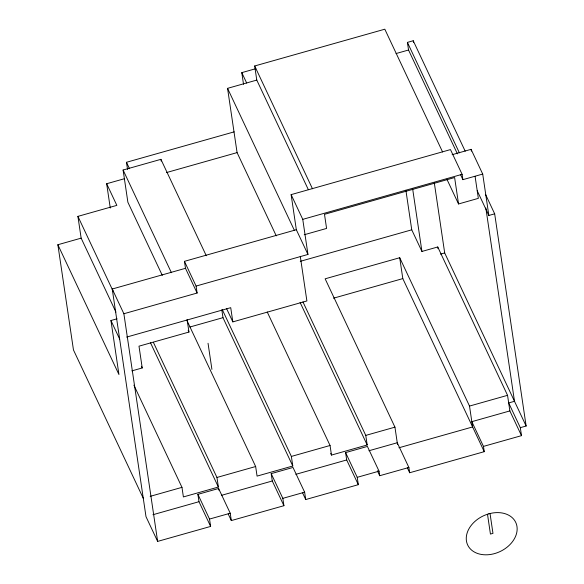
<?xml version="1.0" encoding="UTF-8"?>
<svg xmlns="http://www.w3.org/2000/svg" width="584" height="584" viewBox="0 0 584 584"><rect width="100%" height="100%" fill="white"/><g stroke="black" fill="none" stroke-linecap="round" stroke-linejoin="round"><path stroke-width="0.88" d="M308.352 189.698L256.777 80.088L254.682 65.977L384.812 29.2L442.592 151.993M243.521 84.308L241.791 72.642L255.777 68.686M276.254 235.848L237.082 152.607L227.556 88.345L256.777 80.088M457.403 153.862L408.537 50.02L407.413 42.398L413.231 40.749L465.192 151.183M396.054 53.545L408.537 50.02M127.546 169.448L126.48 162.286L234.155 131.86M162.286 275.371L127.881 202.254L123.1 170.017L160.914 159.33L206.291 255.748M110.267 208.035L106.66 183.741L124.494 178.697M166.513 172.557L237.082 152.607M115.939 312.09L81.147 238.148L77.913 216.372L116.844 205.371L106.66 183.741M143.277 498.298L73.467 349.955L57.867 244.732L81.147 238.148M296.329 229.724L184.449 261.34L196.085 286.065L307.958 254.441L296.329 229.724L291.124 194.633L450.468 149.592L462.105 174.317L462.9 179.66L482.712 174.061L488.852 215.467L494.67 213.817L526.133 426.021L520.315 427.663L508.679 402.938L514.504 401.296L485.837 207.977M452.125 154.694L471.076 149.336L482.712 174.061M291.124 194.633L302.76 219.358L462.105 174.317M112.237 289.014L185.486 268.312L197.115 293.037L123.874 313.739L112.237 289.014L146 516.679L157.636 541.404L210.627 526.425L209.532 519.066L197.903 494.349L218.591 488.494L230.227 513.219L231.322 520.578L283.919 505.707L282.831 498.349L271.195 473.631L293 467.463L304.636 492.188L305.724 499.546L358.32 484.676L357.233 477.325L345.597 452.6L367.402 446.431L379.038 471.157L379.717 475.719L408.888 467.477L409.669 472.748L484.245 451.673L483.464 446.395L471.828 421.67L509.861 410.924L521.497 435.649L483.464 446.395M304.235 234.746L326.58 228.432L324.492 214.321L454.615 177.543L458.535 203.962L478.347 198.363L475.077 176.339M300.264 261.333L411.749 229.819L421.933 251.448L437.744 246.981L507.554 395.324L509.861 410.924M57.867 244.732L118.946 374.526L110.938 320.521L117.041 318.791M398.916 447.775L472.609 426.948L469.514 406.077L399.711 257.726L325.135 278.809L394.945 427.152L397.514 444.512M126.655 337.085L230.724 307.673L232.833 321.886L306.892 300.95L300.271 256.325M440.54 254.128L444.694 252.952L526.133 426.021M189.88 327.025L222.978 317.667L292.781 466.01L257.07 476.106L255.653 466.521L187.011 320.652M187.099 319.514L188.961 332.055L138.992 346.173L142.226 367.949L131.875 370.877M333.493 298.198L402.807 278.604L484.245 451.673M150.154 496.356L181.974 487.355L183.398 496.933L218.379 487.041L216.956 477.464L153.358 342.304M216.956 477.464L255.653 466.521M222.336 309.732L291.365 456.433L330.055 445.49L331.478 455.075L367.19 444.986L365.767 435.401L302.943 301.892M365.767 435.401L394.945 427.152M469.514 406.077L507.554 395.324M368.935 450.753L397.259 442.752L408.888 467.477M152.95 514.716L198.991 501.7L210.627 526.425M221.438 495.356L272.283 480.982L283.919 505.707M295.84 474.325L346.692 459.958L358.32 484.676M209.532 519.066L230.227 513.219M282.831 498.349L304.636 492.188M357.233 477.325L379.038 471.157M485.749 194.866L494.67 213.817M407.413 42.398L459.374 152.833M477.216 190.742L488.852 215.467M460.572 174.711L462.9 179.66M446.899 179.237L458.535 203.962M254.682 65.977L312.469 188.778M241.791 72.642L246.696 83.059M407.347 467.806L409.669 472.748M227.556 88.345L294.256 230.096M300.096 302.41L367.19 444.986M377.388 470.777L379.717 475.719M267.231 311.987L330.055 445.49M330.697 453.432L331.478 455.075M226.628 308.702L232.833 321.886M302.622 492.954L305.724 499.546M126.48 162.286L129.495 168.696M123.1 170.017L171.419 272.706M188.187 330.413L188.961 332.055M150.511 342.823L218.379 487.041M228.22 513.986L231.322 520.578M77.913 216.372L113.092 291.131M141.452 366.307L142.226 367.949M110.938 320.521L119.662 339.063M133.889 385.163L181.974 487.355M520.315 427.663L521.497 435.649M471.076 149.336L471.339 151.132M490.034 513.555L492.969 533.353L490.436 534.068L487.501 514.27M413.231 40.749L413.494 42.552M434.299 182.814L444.694 252.952M437.744 246.981L438 248.674M412.596 188.493L421.933 251.448M405.887 190.245L411.749 229.819M399.711 257.726L402.807 278.604M345.597 452.6L346.692 459.958M302.76 219.358L307.958 254.441M291.365 456.433L292.781 466.01M271.195 473.631L272.283 480.982M221.818 309.827L222.978 317.667M208.043 343.282L211.912 369.358M196.085 286.065L197.115 293.037M218.591 488.494L218.839 490.129M184.449 261.34L185.486 268.312M160.914 159.33L161.177 161.104M197.903 494.349L198.991 501.7M123.874 313.739L157.636 541.404M488.757 513.847L485.486 514.949A26.557 19.703 -25.2 0 0 471.967 550.413A26.557 19.703 -25.2 0 0 514.606 538.36A26.557 19.703 -25.2 0 0 492.086 513.081L488.757 513.847"/></g></svg>
